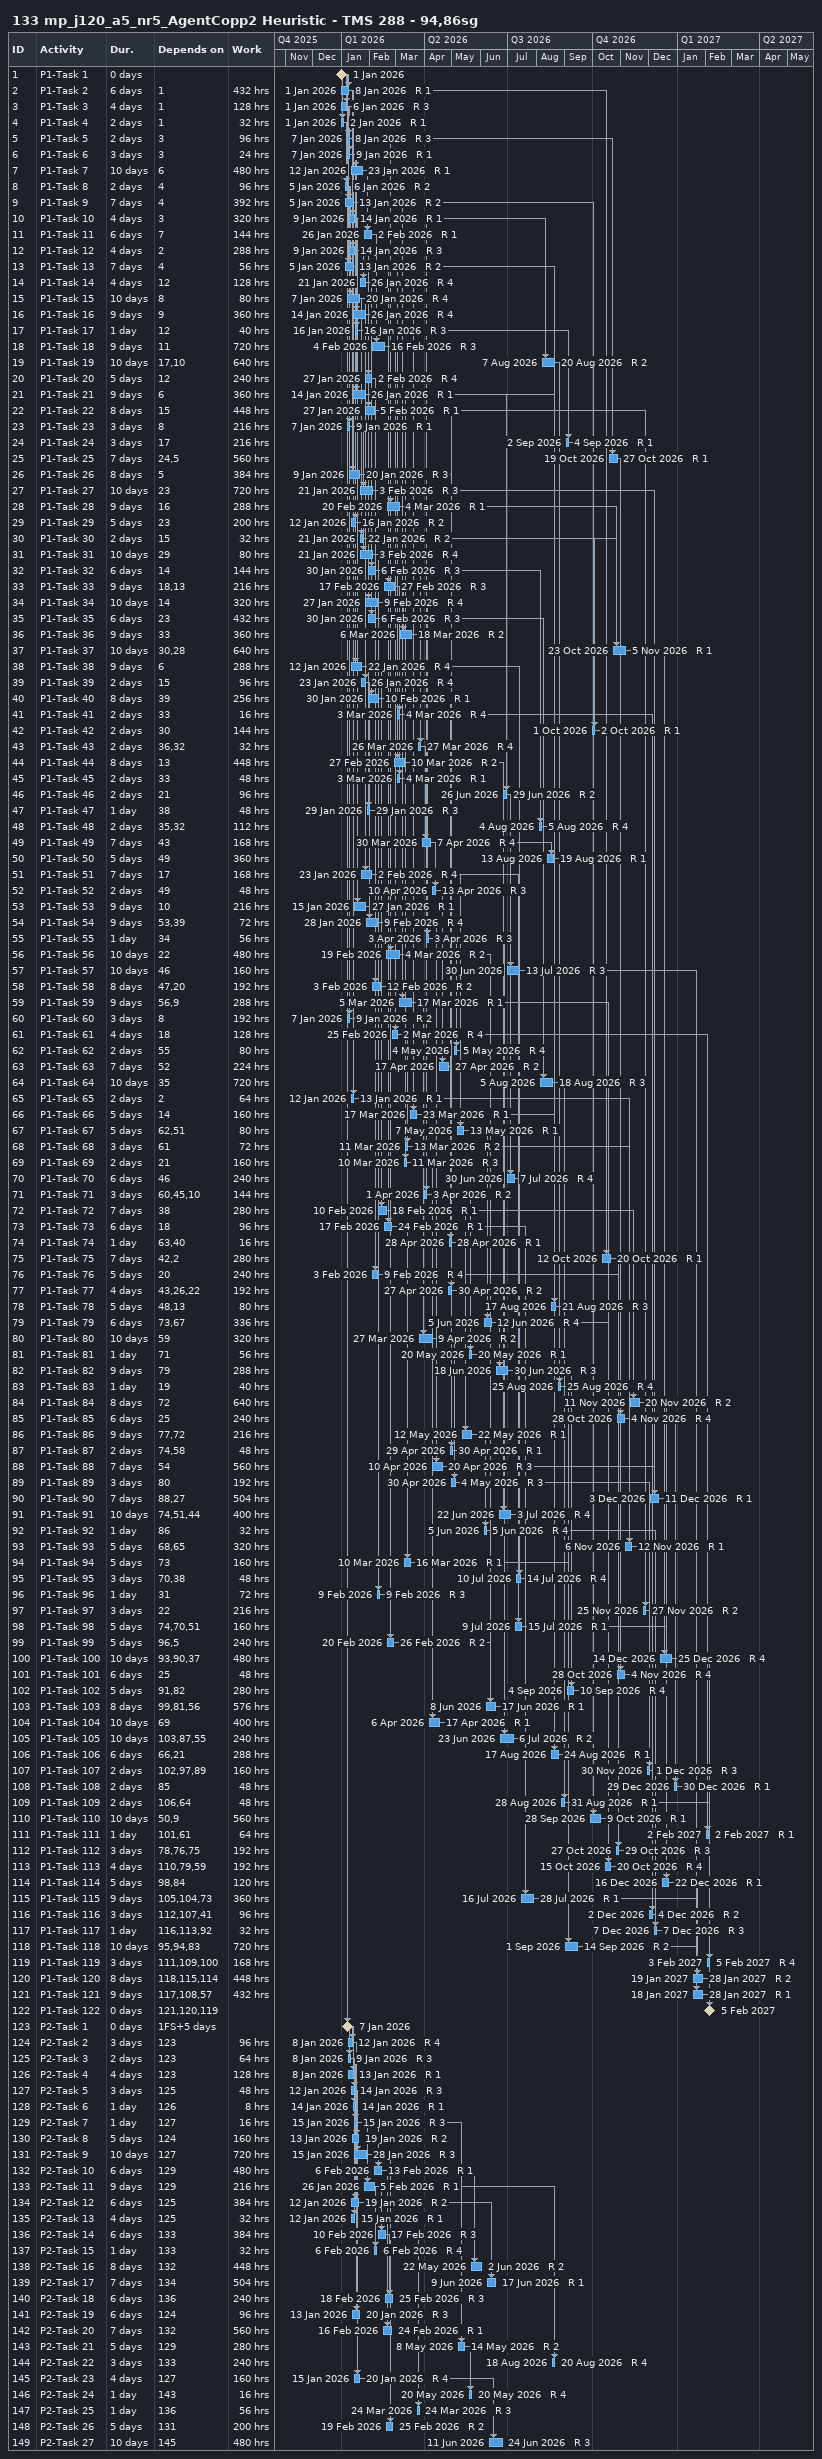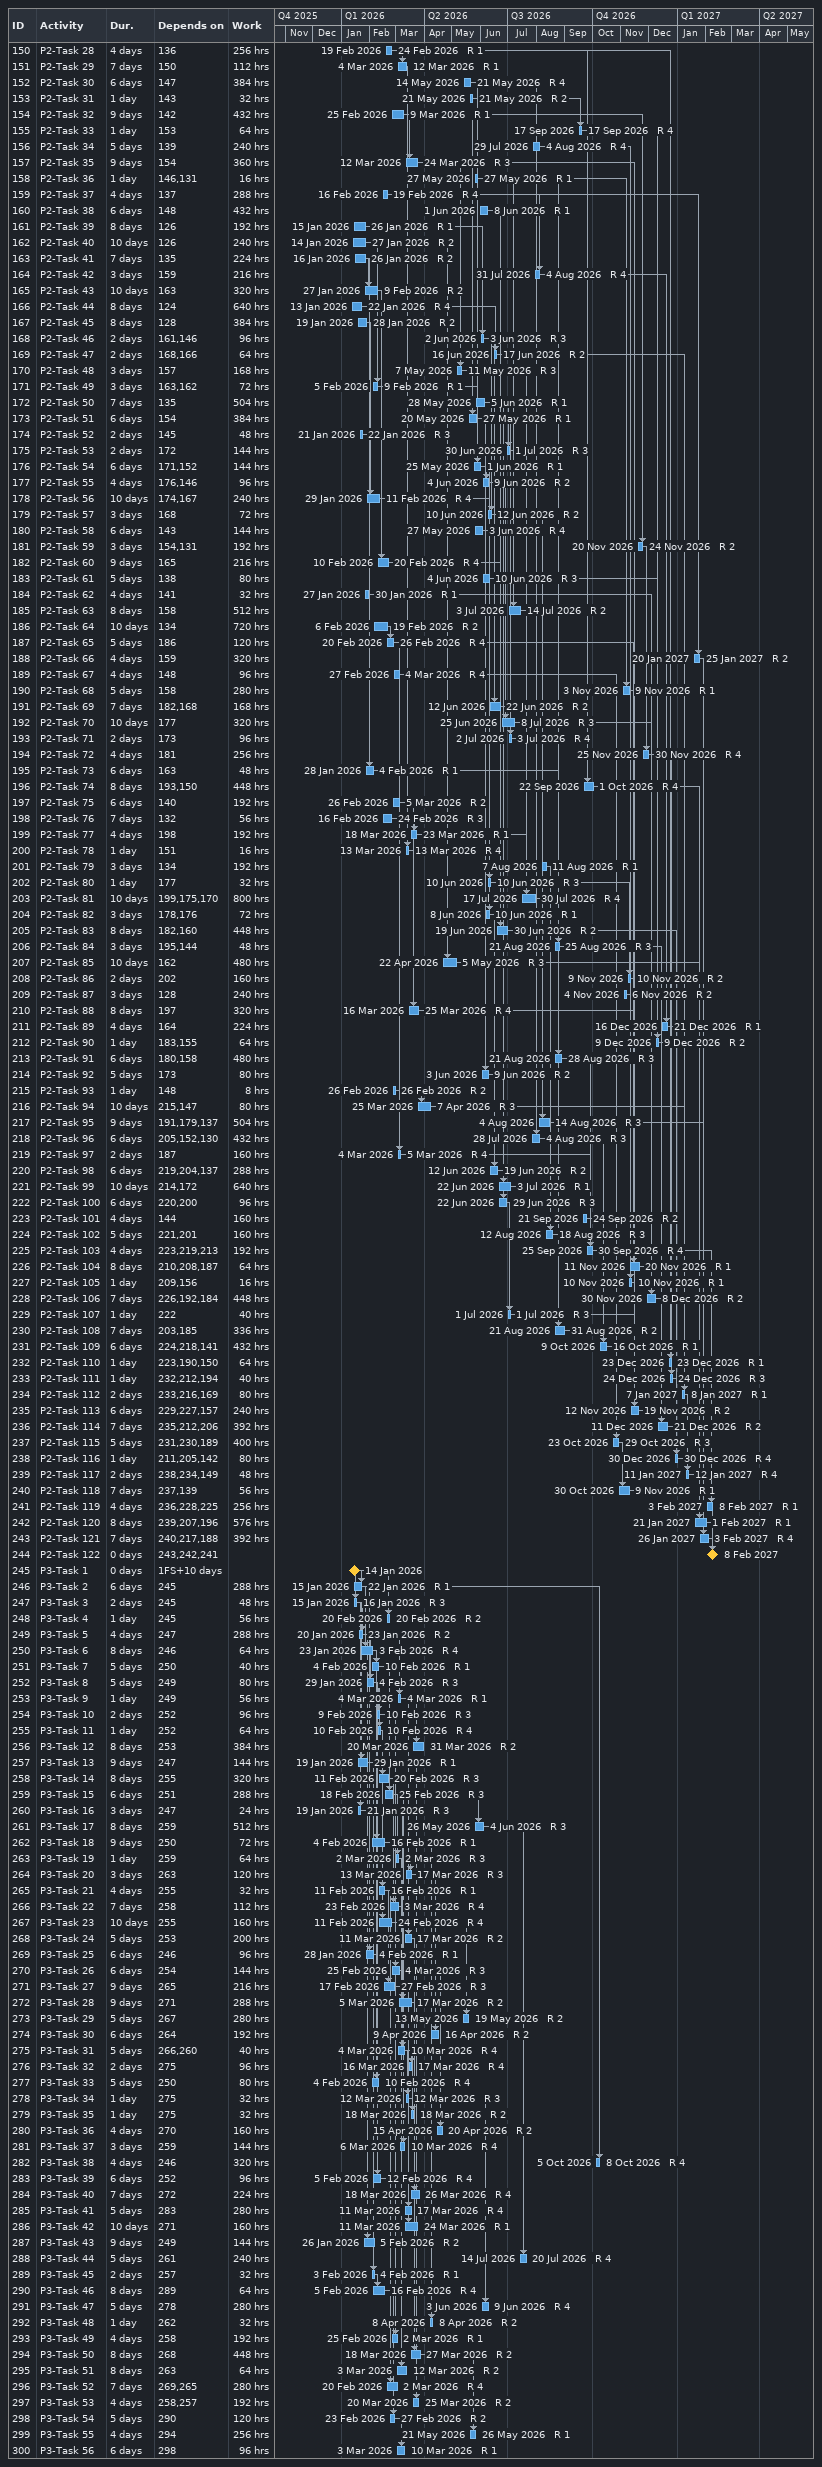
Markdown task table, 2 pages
133 mp_j120_a5_nr5_AgentCopp2 Heuristic - TMS 288 - 94,86sg

| ID | Task | Duration | Start | Finish | Predecessors | Resources | Work (h) |
|---|---|---|---|---|---|---|---|
| 1 | P1-Task 1 | 0d | 2026-01-01 | 2026-01-01 |  |  |  |
| 2 | P1-Task 2 | 6d | 2026-01-01 | 2026-01-08 | 1 | R 1 | 432 |
| 3 | P1-Task 3 | 4d | 2026-01-01 | 2026-01-06 | 1 | R 3 | 128 |
| 4 | P1-Task 4 | 2d | 2026-01-01 | 2026-01-02 | 1 | R 1 | 32 |
| 5 | P1-Task 5 | 2d | 2026-01-07 | 2026-01-08 | 3 | R 3 | 96 |
| 6 | P1-Task 6 | 3d | 2026-01-07 | 2026-01-09 | 3 | R 1 | 24 |
| 7 | P1-Task 7 | 10d | 2026-01-12 | 2026-01-23 | 6 | R 1 | 480 |
| 8 | P1-Task 8 | 2d | 2026-01-05 | 2026-01-06 | 4 | R 2 | 96 |
| 9 | P1-Task 9 | 7d | 2026-01-05 | 2026-01-13 | 4 | R 2 | 392 |
| 10 | P1-Task 10 | 4d | 2026-01-09 | 2026-01-14 | 3 | R 1 | 320 |
| 11 | P1-Task 11 | 6d | 2026-01-26 | 2026-02-02 | 7 | R 1 | 144 |
| 12 | P1-Task 12 | 4d | 2026-01-09 | 2026-01-14 | 2 | R 3 | 288 |
| 13 | P1-Task 13 | 7d | 2026-01-05 | 2026-01-13 | 4 | R 2 | 56 |
| 14 | P1-Task 14 | 4d | 2026-01-21 | 2026-01-26 | 12 | R 4 | 128 |
| 15 | P1-Task 15 | 10d | 2026-01-07 | 2026-01-20 | 8 | R 4 | 80 |
| 16 | P1-Task 16 | 9d | 2026-01-14 | 2026-01-26 | 9 | R 4 | 360 |
| 17 | P1-Task 17 | 1d | 2026-01-16 | 2026-01-16 | 12 | R 3 | 40 |
| 18 | P1-Task 18 | 9d | 2026-02-04 | 2026-02-16 | 11 | R 3 | 720 |
| 19 | P1-Task 19 | 10d | 2026-08-07 | 2026-08-20 | 17, 10 | R 2 | 640 |
| 20 | P1-Task 20 | 5d | 2026-01-27 | 2026-02-02 | 12 | R 4 | 240 |
| 21 | P1-Task 21 | 9d | 2026-01-14 | 2026-01-26 | 6 | R 1 | 360 |
| 22 | P1-Task 22 | 8d | 2026-01-27 | 2026-02-05 | 15 | R 1 | 448 |
| 23 | P1-Task 23 | 3d | 2026-01-07 | 2026-01-09 | 8 | R 1 | 216 |
| 24 | P1-Task 24 | 3d | 2026-09-02 | 2026-09-04 | 17 | R 1 | 216 |
| 25 | P1-Task 25 | 7d | 2026-10-19 | 2026-10-27 | 24, 5 | R 1 | 560 |
| 26 | P1-Task 26 | 8d | 2026-01-09 | 2026-01-20 | 5 | R 3 | 384 |
| 27 | P1-Task 27 | 10d | 2026-01-21 | 2026-02-03 | 23 | R 3 | 720 |
| 28 | P1-Task 28 | 9d | 2026-02-20 | 2026-03-04 | 16 | R 1 | 288 |
| 29 | P1-Task 29 | 5d | 2026-01-12 | 2026-01-16 | 23 | R 2 | 200 |
| 30 | P1-Task 30 | 2d | 2026-01-21 | 2026-01-22 | 15 | R 2 | 32 |
| 31 | P1-Task 31 | 10d | 2026-01-21 | 2026-02-03 | 29 | R 4 | 80 |
| 32 | P1-Task 32 | 6d | 2026-01-30 | 2026-02-06 | 14 | R 3 | 144 |
| 33 | P1-Task 33 | 9d | 2026-02-17 | 2026-02-27 | 18, 13 | R 3 | 216 |
| 34 | P1-Task 34 | 10d | 2026-01-27 | 2026-02-09 | 14 | R 4 | 320 |
| 35 | P1-Task 35 | 6d | 2026-01-30 | 2026-02-06 | 23 | R 3 | 432 |
| 36 | P1-Task 36 | 9d | 2026-03-06 | 2026-03-18 | 33 | R 2 | 360 |
| 37 | P1-Task 37 | 10d | 2026-10-23 | 2026-11-05 | 30, 28 | R 1 | 640 |
| 38 | P1-Task 38 | 9d | 2026-01-12 | 2026-01-22 | 6 | R 4 | 288 |
| 39 | P1-Task 39 | 2d | 2026-01-23 | 2026-01-26 | 15 | R 4 | 96 |
| 40 | P1-Task 40 | 8d | 2026-01-30 | 2026-02-10 | 39 | R 1 | 256 |
| 41 | P1-Task 41 | 2d | 2026-03-03 | 2026-03-04 | 33 | R 4 | 16 |
| 42 | P1-Task 42 | 2d | 2026-10-01 | 2026-10-02 | 30 | R 1 | 144 |
| 43 | P1-Task 43 | 2d | 2026-03-26 | 2026-03-27 | 36, 32 | R 4 | 32 |
| 44 | P1-Task 44 | 8d | 2026-02-27 | 2026-03-10 | 13 | R 2 | 448 |
| 45 | P1-Task 45 | 2d | 2026-03-03 | 2026-03-04 | 33 | R 1 | 48 |
| 46 | P1-Task 46 | 2d | 2026-06-26 | 2026-06-29 | 21 | R 2 | 96 |
| 47 | P1-Task 47 | 1d | 2026-01-29 | 2026-01-29 | 38 | R 3 | 48 |
| 48 | P1-Task 48 | 2d | 2026-08-04 | 2026-08-05 | 35, 32 | R 4 | 112 |
| 49 | P1-Task 49 | 7d | 2026-03-30 | 2026-04-07 | 43 | R 4 | 168 |
| 50 | P1-Task 50 | 5d | 2026-08-13 | 2026-08-19 | 49 | R 1 | 360 |
| 51 | P1-Task 51 | 7d | 2026-01-23 | 2026-02-02 | 17 | R 4 | 168 |
| 52 | P1-Task 52 | 2d | 2026-04-10 | 2026-04-13 | 49 | R 3 | 48 |
| 53 | P1-Task 53 | 9d | 2026-01-15 | 2026-01-27 | 10 | R 1 | 216 |
| 54 | P1-Task 54 | 9d | 2026-01-28 | 2026-02-09 | 53, 39 | R 4 | 72 |
| 55 | P1-Task 55 | 1d | 2026-04-03 | 2026-04-03 | 34 | R 3 | 56 |
| 56 | P1-Task 56 | 10d | 2026-02-19 | 2026-03-04 | 22 | R 2 | 480 |
| 57 | P1-Task 57 | 10d | 2026-06-30 | 2026-07-13 | 46 | R 3 | 160 |
| 58 | P1-Task 58 | 8d | 2026-02-03 | 2026-02-12 | 47, 20 | R 2 | 192 |
| 59 | P1-Task 59 | 9d | 2026-03-05 | 2026-03-17 | 56, 9 | R 1 | 288 |
| 60 | P1-Task 60 | 3d | 2026-01-07 | 2026-01-09 | 8 | R 2 | 192 |
| 61 | P1-Task 61 | 4d | 2026-02-25 | 2026-03-02 | 18 | R 4 | 128 |
| 62 | P1-Task 62 | 2d | 2026-05-04 | 2026-05-05 | 55 | R 4 | 80 |
| 63 | P1-Task 63 | 7d | 2026-04-17 | 2026-04-27 | 52 | R 2 | 224 |
| 64 | P1-Task 64 | 10d | 2026-08-05 | 2026-08-18 | 35 | R 3 | 720 |
| 65 | P1-Task 65 | 2d | 2026-01-12 | 2026-01-13 | 2 | R 1 | 64 |
| 66 | P1-Task 66 | 5d | 2026-03-17 | 2026-03-23 | 14 | R 1 | 160 |
| 67 | P1-Task 67 | 5d | 2026-05-07 | 2026-05-13 | 62, 51 | R 1 | 80 |
| 68 | P1-Task 68 | 3d | 2026-03-11 | 2026-03-13 | 61 | R 2 | 72 |
| 69 | P1-Task 69 | 2d | 2026-03-10 | 2026-03-11 | 21 | R 3 | 160 |
| 70 | P1-Task 70 | 6d | 2026-06-30 | 2026-07-07 | 46 | R 4 | 240 |
| 71 | P1-Task 71 | 3d | 2026-04-01 | 2026-04-03 | 60, 45, 10 | R 2 | 144 |
| 72 | P1-Task 72 | 7d | 2026-02-10 | 2026-02-18 | 38 | R 1 | 280 |
| 73 | P1-Task 73 | 6d | 2026-02-17 | 2026-02-24 | 18 | R 1 | 96 |
| 74 | P1-Task 74 | 1d | 2026-04-28 | 2026-04-28 | 63, 40 | R 1 | 16 |
| 75 | P1-Task 75 | 7d | 2026-10-12 | 2026-10-20 | 42, 2 | R 1 | 280 |
| 76 | P1-Task 76 | 5d | 2026-02-03 | 2026-02-09 | 20 | R 4 | 240 |
| 77 | P1-Task 77 | 4d | 2026-04-27 | 2026-04-30 | 43, 26, 22 | R 2 | 192 |
| 78 | P1-Task 78 | 5d | 2026-08-17 | 2026-08-21 | 48, 13 | R 3 | 80 |
| 79 | P1-Task 79 | 6d | 2026-06-05 | 2026-06-12 | 73, 67 | R 4 | 336 |
| 80 | P1-Task 80 | 10d | 2026-03-27 | 2026-04-09 | 59 | R 2 | 320 |
| 81 | P1-Task 81 | 1d | 2026-05-20 | 2026-05-20 | 71 | R 1 | 56 |
| 82 | P1-Task 82 | 9d | 2026-06-18 | 2026-06-30 | 79 | R 3 | 288 |
| 83 | P1-Task 83 | 1d | 2026-08-25 | 2026-08-25 | 19 | R 4 | 40 |
| 84 | P1-Task 84 | 8d | 2026-11-11 | 2026-11-20 | 72 | R 2 | 640 |
| 85 | P1-Task 85 | 6d | 2026-10-28 | 2026-11-04 | 25 | R 4 | 240 |
| 86 | P1-Task 86 | 9d | 2026-05-12 | 2026-05-22 | 77, 72 | R 1 | 216 |
| 87 | P1-Task 87 | 2d | 2026-04-29 | 2026-04-30 | 74, 58 | R 1 | 48 |
| 88 | P1-Task 88 | 7d | 2026-04-10 | 2026-04-20 | 54 | R 3 | 560 |
| 89 | P1-Task 89 | 3d | 2026-04-30 | 2026-05-04 | 80 | R 3 | 192 |
| 90 | P1-Task 90 | 7d | 2026-12-03 | 2026-12-11 | 88, 27 | R 1 | 504 |
| 91 | P1-Task 91 | 10d | 2026-06-22 | 2026-07-03 | 74, 51, 44 | R 4 | 400 |
| 92 | P1-Task 92 | 1d | 2026-06-05 | 2026-06-05 | 86 | R 4 | 32 |
| 93 | P1-Task 93 | 5d | 2026-11-06 | 2026-11-12 | 68, 65 | R 1 | 320 |
| 94 | P1-Task 94 | 5d | 2026-03-10 | 2026-03-16 | 73 | R 1 | 160 |
| 95 | P1-Task 95 | 3d | 2026-07-10 | 2026-07-14 | 70, 38 | R 4 | 48 |
| 96 | P1-Task 96 | 1d | 2026-02-09 | 2026-02-09 | 31 | R 3 | 72 |
| 97 | P1-Task 97 | 3d | 2026-11-25 | 2026-11-27 | 22 | R 2 | 216 |
| 98 | P1-Task 98 | 5d | 2026-07-09 | 2026-07-15 | 74, 70, 51 | R 1 | 160 |
| 99 | P1-Task 99 | 5d | 2026-02-20 | 2026-02-26 | 96, 5 | R 2 | 240 |
| 100 | P1-Task 100 | 10d | 2026-12-14 | 2026-12-25 | 93, 90, 37 | R 4 | 480 |
| 101 | P1-Task 101 | 6d | 2026-10-28 | 2026-11-04 | 25 | R 4 | 48 |
| 102 | P1-Task 102 | 5d | 2026-09-04 | 2026-09-10 | 91, 82 | R 4 | 280 |
| 103 | P1-Task 103 | 8d | 2026-06-08 | 2026-06-17 | 99, 81, 56 | R 1 | 576 |
| 104 | P1-Task 104 | 10d | 2026-04-06 | 2026-04-17 | 69 | R 1 | 400 |
| 105 | P1-Task 105 | 10d | 2026-06-23 | 2026-07-06 | 103, 87, 55 | R 2 | 240 |
| 106 | P1-Task 106 | 6d | 2026-08-17 | 2026-08-24 | 66, 21 | R 1 | 288 |
| 107 | P1-Task 107 | 2d | 2026-11-30 | 2026-12-01 | 102, 97, 89 | R 3 | 160 |
| 108 | P1-Task 108 | 2d | 2026-12-29 | 2026-12-30 | 85 | R 1 | 48 |
| 109 | P1-Task 109 | 2d | 2026-08-28 | 2026-08-31 | 106, 64 | R 1 | 48 |
| 110 | P1-Task 110 | 10d | 2026-09-28 | 2026-10-09 | 50, 9 | R 1 | 560 |
| 111 | P1-Task 111 | 1d | 2027-02-02 | 2027-02-02 | 101, 61 | R 1 | 64 |
| 112 | P1-Task 112 | 3d | 2026-10-27 | 2026-10-29 | 78, 76, 75 | R 3 | 192 |
| 113 | P1-Task 113 | 4d | 2026-10-15 | 2026-10-20 | 110, 79, 59 | R 4 | 192 |
| 114 | P1-Task 114 | 5d | 2026-12-16 | 2026-12-22 | 98, 84 | R 1 | 120 |
| 115 | P1-Task 115 | 9d | 2026-07-16 | 2026-07-28 | 105, 104, 73 | R 1 | 360 |
| 116 | P1-Task 116 | 3d | 2026-12-02 | 2026-12-04 | 112, 107, 41 | R 2 | 96 |
| 117 | P1-Task 117 | 1d | 2026-12-07 | 2026-12-07 | 116, 113, 92 | R 3 | 32 |
| 118 | P1-Task 118 | 10d | 2026-09-01 | 2026-09-14 | 95, 94, 83 | R 2 | 720 |
| 119 | P1-Task 119 | 3d | 2027-02-03 | 2027-02-05 | 111, 109, 100 | R 4 | 168 |
| 120 | P1-Task 120 | 8d | 2027-01-19 | 2027-01-28 | 118, 115, 114 | R 2 | 448 |
| 121 | P1-Task 121 | 9d | 2027-01-18 | 2027-01-28 | 117, 108, 57 | R 1 | 432 |
| 122 | P1-Task 122 | 0d | 2027-02-05 | 2027-02-05 | 121, 120, 119 |  |  |
| 123 | P2-Task 1 | 0d | 2026-01-07 | 2026-01-07 | 1FS+5d |  |  |
| 124 | P2-Task 2 | 3d | 2026-01-08 | 2026-01-12 | 123 | R 4 | 96 |
| 125 | P2-Task 3 | 2d | 2026-01-08 | 2026-01-09 | 123 | R 3 | 64 |
| 126 | P2-Task 4 | 4d | 2026-01-08 | 2026-01-13 | 123 | R 1 | 128 |
| 127 | P2-Task 5 | 3d | 2026-01-12 | 2026-01-14 | 125 | R 3 | 48 |
| 128 | P2-Task 6 | 1d | 2026-01-14 | 2026-01-14 | 126 | R 1 | 8 |
| 129 | P2-Task 7 | 1d | 2026-01-15 | 2026-01-15 | 127 | R 3 | 16 |
| 130 | P2-Task 8 | 5d | 2026-01-13 | 2026-01-19 | 124 | R 2 | 160 |
| 131 | P2-Task 9 | 10d | 2026-01-15 | 2026-01-28 | 127 | R 3 | 720 |
| 132 | P2-Task 10 | 6d | 2026-02-06 | 2026-02-13 | 129 | R 1 | 480 |
| 133 | P2-Task 11 | 9d | 2026-01-26 | 2026-02-05 | 129 | R 1 | 216 |
| 134 | P2-Task 12 | 6d | 2026-01-12 | 2026-01-19 | 125 | R 2 | 384 |
| 135 | P2-Task 13 | 4d | 2026-01-12 | 2026-01-15 | 125 | R 1 | 32 |
| 136 | P2-Task 14 | 6d | 2026-02-10 | 2026-02-17 | 133 | R 3 | 384 |
| 137 | P2-Task 15 | 1d | 2026-02-06 | 2026-02-06 | 133 | R 4 | 32 |
| 138 | P2-Task 16 | 8d | 2026-05-22 | 2026-06-02 | 132 | R 2 | 448 |
| 139 | P2-Task 17 | 7d | 2026-06-09 | 2026-06-17 | 134 | R 1 | 504 |
| 140 | P2-Task 18 | 6d | 2026-02-18 | 2026-02-25 | 136 | R 3 | 240 |
| 141 | P2-Task 19 | 6d | 2026-01-13 | 2026-01-20 | 124 | R 3 | 96 |
| 142 | P2-Task 20 | 7d | 2026-02-16 | 2026-02-24 | 132 | R 1 | 560 |
| 143 | P2-Task 21 | 5d | 2026-05-08 | 2026-05-14 | 129 | R 2 | 280 |
| 144 | P2-Task 22 | 3d | 2026-08-18 | 2026-08-20 | 133 | R 4 | 240 |
| 145 | P2-Task 23 | 4d | 2026-01-15 | 2026-01-20 | 127 | R 4 | 160 |
| 146 | P2-Task 24 | 1d | 2026-05-20 | 2026-05-20 | 143 | R 4 | 16 |
| 147 | P2-Task 25 | 1d | 2026-03-24 | 2026-03-24 | 136 | R 3 | 56 |
| 148 | P2-Task 26 | 5d | 2026-02-19 | 2026-02-25 | 131 | R 2 | 200 |
| 149 | P2-Task 27 | 10d | 2026-06-11 | 2026-06-24 | 145 | R 3 | 480 |
| 150 | P2-Task 28 | 4d | 2026-02-19 | 2026-02-24 | 136 | R 1 | 256 |
| 151 | P2-Task 29 | 7d | 2026-03-04 | 2026-03-12 | 150 | R 1 | 112 |
| 152 | P2-Task 30 | 6d | 2026-05-14 | 2026-05-21 | 147 | R 4 | 384 |
| 153 | P2-Task 31 | 1d | 2026-05-21 | 2026-05-21 | 143 | R 2 | 32 |
| 154 | P2-Task 32 | 9d | 2026-02-25 | 2026-03-09 | 142 | R 1 | 432 |
| 155 | P2-Task 33 | 1d | 2026-09-17 | 2026-09-17 | 153 | R 4 | 64 |
| 156 | P2-Task 34 | 5d | 2026-07-29 | 2026-08-04 | 139 | R 4 | 240 |
| 157 | P2-Task 35 | 9d | 2026-03-12 | 2026-03-24 | 154 | R 3 | 360 |
| 158 | P2-Task 36 | 1d | 2026-05-27 | 2026-05-27 | 146, 131 | R 1 | 16 |
| 159 | P2-Task 37 | 4d | 2026-02-16 | 2026-02-19 | 137 | R 4 | 288 |
| 160 | P2-Task 38 | 6d | 2026-06-01 | 2026-06-08 | 148 | R 1 | 432 |
| 161 | P2-Task 39 | 8d | 2026-01-15 | 2026-01-26 | 126 | R 1 | 192 |
| 162 | P2-Task 40 | 10d | 2026-01-14 | 2026-01-27 | 126 | R 2 | 240 |
| 163 | P2-Task 41 | 7d | 2026-01-16 | 2026-01-26 | 135 | R 2 | 224 |
| 164 | P2-Task 42 | 3d | 2026-07-31 | 2026-08-04 | 159 | R 4 | 216 |
| 165 | P2-Task 43 | 10d | 2026-01-27 | 2026-02-09 | 163 | R 2 | 320 |
| 166 | P2-Task 44 | 8d | 2026-01-13 | 2026-01-22 | 124 | R 4 | 640 |
| 167 | P2-Task 45 | 8d | 2026-01-19 | 2026-01-28 | 128 | R 2 | 384 |
| 168 | P2-Task 46 | 2d | 2026-06-02 | 2026-06-03 | 161, 146 | R 3 | 96 |
| 169 | P2-Task 47 | 2d | 2026-06-16 | 2026-06-17 | 168, 166 | R 2 | 64 |
| 170 | P2-Task 48 | 3d | 2026-05-07 | 2026-05-11 | 157 | R 3 | 168 |
| 171 | P2-Task 49 | 3d | 2026-02-05 | 2026-02-09 | 163, 162 | R 1 | 72 |
| 172 | P2-Task 50 | 7d | 2026-05-28 | 2026-06-05 | 135 | R 1 | 504 |
| 173 | P2-Task 51 | 6d | 2026-05-20 | 2026-05-27 | 154 | R 1 | 384 |
| 174 | P2-Task 52 | 2d | 2026-01-21 | 2026-01-22 | 145 | R 3 | 48 |
| 175 | P2-Task 53 | 2d | 2026-06-30 | 2026-07-01 | 172 | R 3 | 144 |
| 176 | P2-Task 54 | 6d | 2026-05-25 | 2026-06-01 | 171, 152 | R 1 | 144 |
| 177 | P2-Task 55 | 4d | 2026-06-04 | 2026-06-09 | 176, 146 | R 2 | 96 |
| 178 | P2-Task 56 | 10d | 2026-01-29 | 2026-02-11 | 174, 167 | R 4 | 240 |
| 179 | P2-Task 57 | 3d | 2026-06-10 | 2026-06-12 | 168 | R 2 | 72 |
| 180 | P2-Task 58 | 6d | 2026-05-27 | 2026-06-03 | 143 | R 4 | 144 |
| 181 | P2-Task 59 | 3d | 2026-11-20 | 2026-11-24 | 154, 131 | R 2 | 192 |
| 182 | P2-Task 60 | 9d | 2026-02-10 | 2026-02-20 | 165 | R 4 | 216 |
| 183 | P2-Task 61 | 5d | 2026-06-04 | 2026-06-10 | 138 | R 3 | 80 |
| 184 | P2-Task 62 | 4d | 2026-01-27 | 2026-01-30 | 141 | R 1 | 32 |
| 185 | P2-Task 63 | 8d | 2026-07-03 | 2026-07-14 | 158 | R 2 | 512 |
| 186 | P2-Task 64 | 10d | 2026-02-06 | 2026-02-19 | 134 | R 2 | 720 |
| 187 | P2-Task 65 | 5d | 2026-02-20 | 2026-02-26 | 186 | R 4 | 120 |
| 188 | P2-Task 66 | 4d | 2027-01-20 | 2027-01-25 | 159 | R 2 | 320 |
| 189 | P2-Task 67 | 4d | 2026-02-27 | 2026-03-04 | 148 | R 4 | 96 |
| 190 | P2-Task 68 | 5d | 2026-11-03 | 2026-11-09 | 158 | R 1 | 280 |
| 191 | P2-Task 69 | 7d | 2026-06-12 | 2026-06-22 | 182, 168 | R 2 | 168 |
| 192 | P2-Task 70 | 10d | 2026-06-25 | 2026-07-08 | 177 | R 3 | 320 |
| 193 | P2-Task 71 | 2d | 2026-07-02 | 2026-07-03 | 173 | R 4 | 96 |
| 194 | P2-Task 72 | 4d | 2026-11-25 | 2026-11-30 | 181 | R 4 | 256 |
| 195 | P2-Task 73 | 6d | 2026-01-28 | 2026-02-04 | 163 | R 1 | 48 |
| 196 | P2-Task 74 | 8d | 2026-09-22 | 2026-10-01 | 193, 150 | R 4 | 448 |
| 197 | P2-Task 75 | 6d | 2026-02-26 | 2026-03-05 | 140 | R 2 | 192 |
| 198 | P2-Task 76 | 7d | 2026-02-16 | 2026-02-24 | 132 | R 3 | 56 |
| 199 | P2-Task 77 | 4d | 2026-03-18 | 2026-03-23 | 198 | R 1 | 192 |
| 200 | P2-Task 78 | 1d | 2026-03-13 | 2026-03-13 | 151 | R 4 | 16 |
| 201 | P2-Task 79 | 3d | 2026-08-07 | 2026-08-11 | 134 | R 1 | 192 |
| 202 | P2-Task 80 | 1d | 2026-06-10 | 2026-06-10 | 177 | R 3 | 32 |
| 203 | P2-Task 81 | 10d | 2026-07-17 | 2026-07-30 | 199, 175, 170 | R 4 | 800 |
| 204 | P2-Task 82 | 3d | 2026-06-08 | 2026-06-10 | 178, 176 | R 1 | 72 |
| 205 | P2-Task 83 | 8d | 2026-06-19 | 2026-06-30 | 182, 160 | R 2 | 448 |
| 206 | P2-Task 84 | 3d | 2026-08-21 | 2026-08-25 | 195, 144 | R 3 | 48 |
| 207 | P2-Task 85 | 10d | 2026-04-22 | 2026-05-05 | 162 | R 3 | 480 |
| 208 | P2-Task 86 | 2d | 2026-11-09 | 2026-11-10 | 202 | R 2 | 160 |
| 209 | P2-Task 87 | 3d | 2026-11-04 | 2026-11-06 | 128 | R 2 | 240 |
| 210 | P2-Task 88 | 8d | 2026-03-16 | 2026-03-25 | 197 | R 4 | 320 |
| 211 | P2-Task 89 | 4d | 2026-12-16 | 2026-12-21 | 164 | R 1 | 224 |
| 212 | P2-Task 90 | 1d | 2026-12-09 | 2026-12-09 | 183, 155 | R 2 | 64 |
| 213 | P2-Task 91 | 6d | 2026-08-21 | 2026-08-28 | 180, 158 | R 3 | 480 |
| 214 | P2-Task 92 | 5d | 2026-06-03 | 2026-06-09 | 173 | R 2 | 80 |
| 215 | P2-Task 93 | 1d | 2026-02-26 | 2026-02-26 | 148 | R 2 | 8 |
| 216 | P2-Task 94 | 10d | 2026-03-25 | 2026-04-07 | 215, 147 | R 3 | 80 |
| 217 | P2-Task 95 | 9d | 2026-08-04 | 2026-08-14 | 191, 179, 137 | R 3 | 504 |
| 218 | P2-Task 96 | 6d | 2026-07-28 | 2026-08-04 | 205, 152, 130 | R 3 | 432 |
| 219 | P2-Task 97 | 2d | 2026-03-04 | 2026-03-05 | 187 | R 4 | 160 |
| 220 | P2-Task 98 | 6d | 2026-06-12 | 2026-06-19 | 219, 204, 137 | R 2 | 288 |
| 221 | P2-Task 99 | 10d | 2026-06-22 | 2026-07-03 | 214, 172 | R 1 | 640 |
| 222 | P2-Task 100 | 6d | 2026-06-22 | 2026-06-29 | 220, 200 | R 3 | 96 |
| 223 | P2-Task 101 | 4d | 2026-09-21 | 2026-09-24 | 144 | R 2 | 160 |
| 224 | P2-Task 102 | 5d | 2026-08-12 | 2026-08-18 | 221, 201 | R 3 | 160 |
| 225 | P2-Task 103 | 4d | 2026-09-25 | 2026-09-30 | 223, 219, 213 | R 4 | 192 |
| 226 | P2-Task 104 | 8d | 2026-11-11 | 2026-11-20 | 210, 208, 187 | R 1 | 64 |
| 227 | P2-Task 105 | 1d | 2026-11-10 | 2026-11-10 | 209, 156 | R 1 | 16 |
| 228 | P2-Task 106 | 7d | 2026-11-30 | 2026-12-08 | 226, 192, 184 | R 2 | 448 |
| 229 | P2-Task 107 | 1d | 2026-07-01 | 2026-07-01 | 222 | R 3 | 40 |
| 230 | P2-Task 108 | 7d | 2026-08-21 | 2026-08-31 | 203, 185 | R 2 | 336 |
| 231 | P2-Task 109 | 6d | 2026-10-09 | 2026-10-16 | 224, 218, 141 | R 1 | 432 |
| 232 | P2-Task 110 | 1d | 2026-12-23 | 2026-12-23 | 223, 190, 150 | R 1 | 64 |
| 233 | P2-Task 111 | 1d | 2026-12-24 | 2026-12-24 | 232, 212, 194 | R 3 | 40 |
| 234 | P2-Task 112 | 2d | 2027-01-07 | 2027-01-08 | 233, 216, 169 | R 1 | 80 |
| 235 | P2-Task 113 | 6d | 2026-11-12 | 2026-11-19 | 229, 227, 157 | R 2 | 240 |
| 236 | P2-Task 114 | 7d | 2026-12-11 | 2026-12-21 | 235, 212, 206 | R 2 | 392 |
| 237 | P2-Task 115 | 5d | 2026-10-23 | 2026-10-29 | 231, 230, 189 | R 3 | 400 |
| 238 | P2-Task 116 | 1d | 2026-12-30 | 2026-12-30 | 211, 205, 142 | R 4 | 80 |
| 239 | P2-Task 117 | 2d | 2027-01-11 | 2027-01-12 | 238, 234, 149 | R 4 | 48 |
| 240 | P2-Task 118 | 7d | 2026-10-30 | 2026-11-09 | 237, 139 | R 1 | 56 |
| 241 | P2-Task 119 | 4d | 2027-02-03 | 2027-02-08 | 236, 228, 225 | R 1 | 256 |
| 242 | P2-Task 120 | 8d | 2027-01-21 | 2027-02-01 | 239, 207, 196 | R 1 | 576 |
| 243 | P2-Task 121 | 7d | 2027-01-26 | 2027-02-03 | 240, 217, 188 | R 4 | 392 |
| 244 | P2-Task 122 | 0d | 2027-02-08 | 2027-02-08 | 243, 242, 241 |  |  |
| 245 | P3-Task 1 | 0d | 2026-01-14 | 2026-01-14 | 1FS+10d |  |  |
| 246 | P3-Task 2 | 6d | 2026-01-15 | 2026-01-22 | 245 | R 1 | 288 |
| 247 | P3-Task 3 | 2d | 2026-01-15 | 2026-01-16 | 245 | R 3 | 48 |
| 248 | P3-Task 4 | 1d | 2026-02-20 | 2026-02-20 | 245 | R 2 | 56 |
| 249 | P3-Task 5 | 4d | 2026-01-20 | 2026-01-23 | 247 | R 2 | 288 |
| 250 | P3-Task 6 | 8d | 2026-01-23 | 2026-02-03 | 246 | R 4 | 64 |
| 251 | P3-Task 7 | 5d | 2026-02-04 | 2026-02-10 | 250 | R 1 | 40 |
| 252 | P3-Task 8 | 5d | 2026-01-29 | 2026-02-04 | 249 | R 3 | 80 |
| 253 | P3-Task 9 | 1d | 2026-03-04 | 2026-03-04 | 249 | R 1 | 56 |
| 254 | P3-Task 10 | 2d | 2026-02-09 | 2026-02-10 | 252 | R 3 | 96 |
| 255 | P3-Task 11 | 1d | 2026-02-10 | 2026-02-10 | 252 | R 4 | 64 |
| 256 | P3-Task 12 | 8d | 2026-03-20 | 2026-03-31 | 253 | R 2 | 384 |
| 257 | P3-Task 13 | 9d | 2026-01-19 | 2026-01-29 | 247 | R 1 | 144 |
| 258 | P3-Task 14 | 8d | 2026-02-11 | 2026-02-20 | 255 | R 3 | 320 |
| 259 | P3-Task 15 | 6d | 2026-02-18 | 2026-02-25 | 251 | R 3 | 288 |
| 260 | P3-Task 16 | 3d | 2026-01-19 | 2026-01-21 | 247 | R 3 | 24 |
| 261 | P3-Task 17 | 8d | 2026-05-26 | 2026-06-04 | 259 | R 3 | 512 |
| 262 | P3-Task 18 | 9d | 2026-02-04 | 2026-02-16 | 250 | R 1 | 72 |
| 263 | P3-Task 19 | 1d | 2026-03-02 | 2026-03-02 | 259 | R 3 | 64 |
| 264 | P3-Task 20 | 3d | 2026-03-13 | 2026-03-17 | 263 | R 3 | 120 |
| 265 | P3-Task 21 | 4d | 2026-02-11 | 2026-02-16 | 255 | R 1 | 32 |
| 266 | P3-Task 22 | 7d | 2026-02-23 | 2026-03-03 | 258 | R 4 | 112 |
| 267 | P3-Task 23 | 10d | 2026-02-11 | 2026-02-24 | 255 | R 4 | 160 |
| 268 | P3-Task 24 | 5d | 2026-03-11 | 2026-03-17 | 253 | R 2 | 200 |
| 269 | P3-Task 25 | 6d | 2026-01-28 | 2026-02-04 | 246 | R 1 | 96 |
| 270 | P3-Task 26 | 6d | 2026-02-25 | 2026-03-04 | 254 | R 3 | 144 |
| 271 | P3-Task 27 | 9d | 2026-02-17 | 2026-02-27 | 265 | R 3 | 216 |
| 272 | P3-Task 28 | 9d | 2026-03-05 | 2026-03-17 | 271 | R 2 | 288 |
| 273 | P3-Task 29 | 5d | 2026-05-13 | 2026-05-19 | 267 | R 2 | 280 |
| 274 | P3-Task 30 | 6d | 2026-04-09 | 2026-04-16 | 264 | R 2 | 192 |
| 275 | P3-Task 31 | 5d | 2026-03-04 | 2026-03-10 | 266, 260 | R 4 | 40 |
| 276 | P3-Task 32 | 2d | 2026-03-16 | 2026-03-17 | 275 | R 4 | 96 |
| 277 | P3-Task 33 | 5d | 2026-02-04 | 2026-02-10 | 250 | R 4 | 80 |
| 278 | P3-Task 34 | 1d | 2026-03-12 | 2026-03-12 | 275 | R 3 | 32 |
| 279 | P3-Task 35 | 1d | 2026-03-18 | 2026-03-18 | 275 | R 2 | 32 |
| 280 | P3-Task 36 | 4d | 2026-04-15 | 2026-04-20 | 270 | R 2 | 160 |
| 281 | P3-Task 37 | 3d | 2026-03-06 | 2026-03-10 | 259 | R 4 | 144 |
| 282 | P3-Task 38 | 4d | 2026-10-05 | 2026-10-08 | 246 | R 4 | 320 |
| 283 | P3-Task 39 | 6d | 2026-02-05 | 2026-02-12 | 252 | R 4 | 96 |
| 284 | P3-Task 40 | 7d | 2026-03-18 | 2026-03-26 | 272 | R 4 | 224 |
| 285 | P3-Task 41 | 5d | 2026-03-11 | 2026-03-17 | 283 | R 4 | 280 |
| 286 | P3-Task 42 | 10d | 2026-03-11 | 2026-03-24 | 271 | R 1 | 160 |
| 287 | P3-Task 43 | 9d | 2026-01-26 | 2026-02-05 | 249 | R 2 | 144 |
| 288 | P3-Task 44 | 5d | 2026-07-14 | 2026-07-20 | 261 | R 4 | 240 |
| 289 | P3-Task 45 | 2d | 2026-02-03 | 2026-02-04 | 257 | R 1 | 32 |
| 290 | P3-Task 46 | 8d | 2026-02-05 | 2026-02-16 | 289 | R 4 | 64 |
| 291 | P3-Task 47 | 5d | 2026-06-03 | 2026-06-09 | 278 | R 4 | 280 |
| 292 | P3-Task 48 | 1d | 2026-04-08 | 2026-04-08 | 262 | R 2 | 32 |
| 293 | P3-Task 49 | 4d | 2026-02-25 | 2026-03-02 | 258 | R 1 | 192 |
| 294 | P3-Task 50 | 8d | 2026-03-18 | 2026-03-27 | 268 | R 2 | 448 |
| 295 | P3-Task 51 | 8d | 2026-03-03 | 2026-03-12 | 263 | R 2 | 64 |
| 296 | P3-Task 52 | 7d | 2026-02-20 | 2026-03-02 | 269, 265 | R 4 | 280 |
| 297 | P3-Task 53 | 4d | 2026-03-20 | 2026-03-25 | 258, 257 | R 2 | 192 |
| 298 | P3-Task 54 | 5d | 2026-02-23 | 2026-02-27 | 290 | R 2 | 120 |
| 299 | P3-Task 55 | 4d | 2026-05-21 | 2026-05-26 | 294 | R 1 | 256 |
| 300 | P3-Task 56 | 6d | 2026-03-03 | 2026-03-10 | 298 | R 1 | 96 |
